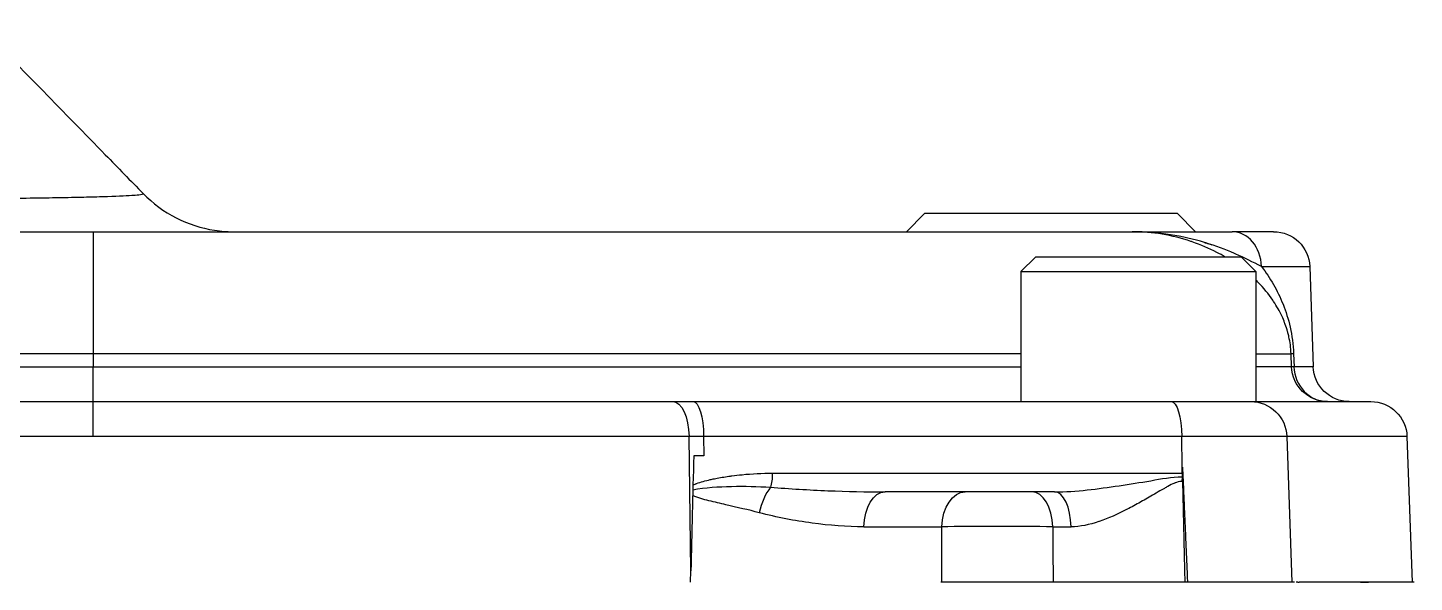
# Model space of a CAD drawing. Header units: millimetres. Extents: x 553637 to 584936, y 5008 to 53898.
# Drawn here: x 559977 to 560053.8, y 33353.5 to 33384.2 of the extents above; entities that cross this region are included whole.
import ezdxf

# ---------------------------------------------------------------- set-up
doc = ezdxf.new("R2010")
doc.units = ezdxf.units.MM
doc.header["$LTSCALE"] = 10
doc.header["$MEASUREMENT"] = 0
doc.layers.add('2', color=2, linetype='Continuous')

msp = doc.modelspace()

# ---------------------------------------------------------------- linework, layer by layer
at = {"layer": '2', "extrusion": (-1, 1.31047e-06, 1.33332e-29)}
for p, q in [((560026.657, 33373.886), (560025.657, 33372.886)), ((560040.657, 33373.886), (560026.657, 33373.886)), ((560040.657, 33373.886), (560041.657, 33372.886)), ((559953.904, 33372.886), (560038.156, 33372.886)), ((559980.657, 33372.886), (559980.657, 33366.13)), ((560045.976, 33372.886), (560043.68, 33372.886)), ((560032.793, 33371.486), (560031.993, 33370.686)), ((560044.193, 33371.486), (560032.793, 33371.486)), ((560044.193, 33371.486), (560044.993, 33370.686)), ((560045.306, 33370.955), (560047.974, 33370.955)), ((560047.974, 33370.955), (560048.168, 33365.416)), ((560031.993, 33370.686), (560044.993, 33370.686)), ((560031.993, 33370.686), (560031.993, 33363.486)), ((560044.993, 33370.686), (560044.993, 33363.486)), ((560031.993, 33366.13), (559960.498, 33366.13)), ((559980.657, 33366.13), (559980.657, 33365.416)), ((560044.993, 33366.13), (560046.943, 33366.13)), ((560046.968, 33365.416), (560046.943, 33366.13)), ((560047.082, 33366.13), (560047.106, 33365.416)), ((559946.649, 33365.416), (560031.993, 33365.416)), ((559980.657, 33363.486), (559980.657, 33365.416)), ((560046.968, 33365.416), (560044.993, 33365.416)), ((560048.168, 33365.416), (560047.106, 33365.416)), ((559946.649, 33363.486), (560012.723, 33363.486)), ((559980.641, 33363.486), (559980.641, 33361.555)), ((560013.851, 33363.486), (560051.36, 33363.486)), ((560013.63, 33361.555), (559948.225, 33361.555)), ((560013.729, 33354.118), (560013.63, 33361.555)), ((560053.359, 33361.555), (560014.436, 33361.555)), ((560014.436, 33361.555), (560014.45, 33360.486)), ((560040.914, 33359.849), (560040.896, 33361.555)), ((560046.712, 33361.555), (560046.993, 33353.486)), ((560053.359, 33361.555), (560053.641, 33353.486)), ((560018.233, 33359.52), (560040.917, 33359.52)), ((560040.935, 33359.849), (560040.914, 33359.849)), ((560040.917, 33359.52), (560040.914, 33359.849)), ((560033.855, 33358.486), (560024.475, 33358.486)), ((560033.993, 33358.486), (560033.993, 33358.486)), ((560023.301, 33356.555), (560027.621, 33356.555)), ((560033.753, 33356.555), (560034.767, 33356.555)), ((560013.713, 33353.486), (560013.729, 33354.118)), ((560047.323, 33353.486), (560047.29, 33353.486)), ((560047.323, 33353.486), (560047.386, 33353.486)), ((560050.788, 33353.486), (560051.223, 33353.486))]:
    msp.add_line(p, q, dxfattribs=at)
at = {"layer": '2', "extrusion": (3.3667e-22, 2.56909e-16, -1)}
for centre, start, end in [((-560045.976, 33370.886), 90.00008, 178.00008), ((-560050.167, 33365.486), 270.00008, 358.00008), ((-560044.713, 33361.486), 90.00008, 178.00008), ((-560051.36, 33361.486), 90.00008, 178.00008)]:
    msp.add_arc(centre, 2, start, end, dxfattribs=at)
at = {"layer": '2'}
for centre, major_axis, ratio, start_param, end_param in [((560043.68, 33370.886), (0, 2), 0.813637, 4.747325, 6.283185), ((560048.958, 33365.486), (0, 2), 0.926815, 1.605703, 3.141593), ((560015.892, 33361.486), (-4.985, 0.026), 0.012978, -1.274273, -1.099682), ((560015.602, 33384.214), (-3.254, -123.516), 0.00901, -1.377247, -1.324419), ((560015.911, 33360.485), (-4.997, 0), 0.00003, -1.274091, -1.153081), ((560018.53, 33357.264), (-0.493, -1.938), 0.502036, -2.304161, -1.4795), ((560041.49, 33358.993), (0, 2), 0.292372, 1.405719, 1.53589), ((560032.593, 33356.486), (0, 2), 0.580679, 4.747296, 6.283185), ((560033.855, 33356.486), (0, 2), 0.456476, 4.747296, 6.283185)]:
    msp.add_ellipse(centre, major_axis=major_axis, ratio=ratio, start_param=start_param, end_param=end_param, dxfattribs=at)
at = {"layer": '2', "extrusion": (3.3667e-22, 2.56909e-16, -1)}
for centre, major_axis, ratio, start_param, end_param in [((560048.934, 33366.2), (-1.999, -0.069), 0.008312, -0.384947, -0.090415), ((560048.958, 33365.486), (0, -2), 0.995906, 0, 1.53589), ((560048.958, 33365.486), (-1.999, -0.069), 0.008309, -0.384723, -0.090469), ((560012.723, 33361.486), (0, -2), 0.453656, 3.141593, 4.677482), ((560013.851, 33361.486), (0, -2), 0.292372, 3.141593, 4.677482), ((560040.312, 33361.486), (0, -2), 0.292372, 3.141593, 4.677482), ((560017.941, 33359.486), (0, -1), 0.292372, 4.677482, 5.546447), ((560040.625, 33359.486), (0, -1), 0.292372, 4.677482, 4.877466), ((560024.475, 33356.486), (0, -2), 0.587105, 1.605703, 3.141593), ((560028.913, 33356.486), (0, -2), 0.646553, 1.605703, 3.141593)]:
    msp.add_ellipse(centre, major_axis=major_axis, ratio=ratio, start_param=start_param, end_param=end_param, dxfattribs=at)
at = {"layer": '2'}
for points, knots in [([(559974.465, 33384.175), (559976.751, 33381.831), (559979.037, 33379.487), (559982.022, 33376.428), (559982.72, 33375.712), (559983.418, 33374.996)], [0, 0, 0, 0, 10, 10, 13.053782, 13.053782, 13.053782, 13.053782]), ([(559951.58, 33374.623), (559954.004, 33374.625), (559956.31, 33374.628), (559958.499, 33374.632), (559960.658, 33374.637), (559962.704, 33374.644), (559964.643, 33374.652), (559964.669, 33374.652), (559964.694, 33374.652), (559964.72, 33374.653), (559966.644, 33374.661), (559968.459, 33374.671), (559970.124, 33374.682), (559970.156, 33374.683), (559970.188, 33374.683), (559970.22, 33374.683), (559971.869, 33374.694), (559973.369, 33374.707), (559974.724, 33374.722), (559974.757, 33374.722), (559974.791, 33374.723), (559974.825, 33374.723), (559976.165, 33374.738), (559977.361, 33374.753), (559978.406, 33374.771), (559978.438, 33374.772), (559978.469, 33374.773), (559978.5, 33374.773), (559979.034, 33374.782), (559979.53, 33374.792), (559979.98, 33374.802), (559980.4, 33374.812), (559980.781, 33374.822), (559981.124, 33374.832), (559981.148, 33374.832), (559981.172, 33374.833), (559981.196, 33374.834), (559981.892, 33374.854), (559982.423, 33374.877), (559982.794, 33374.902), (559982.808, 33374.903), (559982.822, 33374.904), (559982.835, 33374.905), (559983.021, 33374.917), (559983.163, 33374.931), (559983.261, 33374.944), (559983.352, 33374.957), (559983.405, 33374.97), (559983.419, 33374.983), (559983.42, 33374.984), (559983.421, 33374.985), (559983.422, 33374.986), (559983.424, 33374.99), (559983.423, 33374.994), (559983.419, 33374.997)], [0, 0, 0, 0, 0.00841932, 0.00841932, 0.00841932, 0.01672541, 0.01672541, 0.01672541, 0.0168352, 0.0168352, 0.0168352, 0.02508812, 0.02508812, 0.02508812, 0.02524824, 0.02524824, 0.02524824, 0.03345083, 0.03345083, 0.03345083, 0.03365644, 0.03365644, 0.03365644, 0.04181353, 0.04181353, 0.04181353, 0.0420598, 0.0420598, 0.0420598, 0.04626113, 0.04626113, 0.04626113, 0.05017624, 0.05017624, 0.05017624, 0.05045367, 0.05045367, 0.05045367, 0.05853895, 0.05853895, 0.05853895, 0.05884048, 0.05884048, 0.05884048, 0.06302666, 0.06302666, 0.06302666, 0.06690166, 0.06690166, 0.06690166, 0.06721975, 0.06721975, 0.06721975, 0.06827533, 0.06827533, 0.06827533, 0.06827533]), ([(559983.419, 33374.997), (559983.948, 33374.456), (559984.573, 33373.995), (559985.909, 33373.313), (559986.634, 33373.079), (559987.55, 33372.939), (559987.733, 33372.918), (559988.053, 33372.894), (559988.191, 33372.888), (559988.354, 33372.886), (559988.38, 33372.886), (559988.411, 33372.886), (559988.416, 33372.886), (559988.423, 33372.886), (559988.425, 33372.886), (559988.428, 33372.886), (559988.429, 33372.886), (559988.429, 33372.886), (559988.429, 33372.886), (559988.43, 33372.886), (559988.43, 33372.886), (559988.43, 33372.886), (559988.43, 33372.886), (559988.43, 33372.886)], [0, 0, 0, 0, 2.270008, 2.270008, 4.499047, 4.499047, 5.049978, 5.049978, 5.463037, 5.463037, 5.540453, 5.540453, 5.554968, 5.554968, 5.561968, 5.561968, 5.563718, 5.563718, 5.564155, 5.564155, 5.564374, 5.564374, 5.564484, 5.564484, 5.564484, 5.564484]), ([(560043.302, 33371.486), (560043.15, 33371.575), (560042.993, 33371.661), (560042.831, 33371.744), (560042.408, 33371.962), (560041.952, 33372.158), (560041.47, 33372.324), (560041.446, 33372.332), (560041.421, 33372.34), (560041.397, 33372.349), (560040.894, 33372.518), (560040.366, 33372.653), (560039.802, 33372.747), (560039.279, 33372.834), (560038.725, 33372.885), (560038.156, 33372.886)], [0.00915365, 0.00915365, 0.00915365, 0.00915365, 0.009886779, 0.009886779, 0.009886779, 0.01180435, 0.01180435, 0.01180435, 0.011902043, 0.011902043, 0.011902043, 0.01389175, 0.01389175, 0.01389175, 0.015739134, 0.015739134, 0.015739134, 0.015739134]), ([(560038.156, 33372.886), (560038.684, 33372.886), (560039.176, 33372.886), (560039.645, 33372.886), (560040.114, 33372.886), (560040.561, 33372.886), (560040.998, 33372.886), (560041.217, 33372.886), (560041.434, 33372.886), (560041.652, 33372.886), (560041.869, 33372.886), (560042.086, 33372.886), (560042.306, 33372.886), (560042.745, 33372.886), (560043.192, 33372.886), (560043.68, 33372.886)], [0, 0, 0, 0, 0.00251107, 0.00251107, 0.00251107, 0.00502215, 0.00502215, 0.00502215, 0.00627768, 0.00627768, 0.00627768, 0.00753242, 0.00753242, 0.00753242, 0.01004429, 0.01004429, 0.01004429, 0.01004429]), ([(560045.306, 33370.955), (560044.839, 33371.201), (560044.37, 33371.436), (560043.878, 33371.652), (560043.853, 33371.663), (560043.829, 33371.674), (560043.804, 33371.684), (560043.308, 33371.9), (560042.788, 33372.095), (560042.23, 33372.266), (560042.204, 33372.274), (560042.177, 33372.282), (560042.151, 33372.289), (560041.563, 33372.466), (560040.933, 33372.614), (560040.265, 33372.719), (560039.598, 33372.824), (560038.894, 33372.886), (560038.156, 33372.886)], [0, 0, 0, 0, 0.00248165, 0.00248165, 0.00248165, 0.00260488, 0.00260488, 0.00260488, 0.00509351, 0.00509351, 0.00509351, 0.00520977, 0.00520977, 0.00520977, 0.00781465, 0.00781465, 0.00781465, 0.01041953, 0.01041953, 0.01041953, 0.01041953]), ([(560042.155, 33372.288), (560042.18, 33372.281), (560042.206, 33372.273), (560042.231, 33372.265), (560042.34, 33372.232), (560042.448, 33372.197), (560042.555, 33372.162)], [0.0046086377, 0.0046086377, 0.0046086377, 0.0046086377, 0.0047216908, 0.0047216908, 0.0047216908, 0.0052127549, 0.0052127549, 0.0052127549, 0.0052127549]), ([(560045.306, 33370.955), (560045.787, 33370.326), (560046.386, 33369.315), (560046.927, 33367.636), (560047.064, 33366.644), (560047.082, 33366.13)], [0, 0, 0, 0, 0.003022725, 0.004534087, 0.006045449, 0.006045449, 0.006045449, 0.006045449]), ([(560046.943, 33366.13), (560046.932, 33366.463), (560046.887, 33366.785), (560046.823, 33367.073), (560046.807, 33367.145), (560046.79, 33367.214), (560046.772, 33367.282), (560046.765, 33367.308), (560046.758, 33367.333), (560046.751, 33367.358), (560046.712, 33367.499), (560046.669, 33367.631), (560046.623, 33367.758), (560046.612, 33367.79), (560046.6, 33367.821), (560046.588, 33367.852), (560046.543, 33367.971), (560046.495, 33368.085), (560046.445, 33368.195), (560046.306, 33368.497), (560046.15, 33368.768), (560045.979, 33369.025), (560045.964, 33369.048), (560045.949, 33369.07), (560045.933, 33369.093), (560045.691, 33369.448), (560045.421, 33369.774), (560045.123, 33370.078), (560045.112, 33370.089), (560045.1, 33370.101), (560045.089, 33370.112), (560045.058, 33370.144), (560045.026, 33370.175), (560044.993, 33370.207)], [0, 0, 0, 0, 0.000983696, 0.000983696, 0.000983696, 0.00122962, 0.00122962, 0.00122962, 0.001321841, 0.001321841, 0.001321841, 0.001839297, 0.001839297, 0.001839297, 0.001967392, 0.001967392, 0.001967392, 0.00245924, 0.00245924, 0.00245924, 0.003813942, 0.003813942, 0.003813942, 0.003934783, 0.003934783, 0.003934783, 0.005831868, 0.005831868, 0.005831868, 0.005902175, 0.005902175, 0.005902175, 0.006102418, 0.006102418, 0.006102418, 0.006102418]), ([(560013.844, 33358.864), (560013.883, 33358.882), (560013.922, 33358.899), (560013.962, 33358.916), (560013.98, 33358.924), (560013.999, 33358.932), (560014.018, 33358.939), (560014.027, 33358.943), (560014.036, 33358.946), (560014.045, 33358.95), (560014.287, 33359.044), (560014.539, 33359.108), (560014.793, 33359.164), (560014.829, 33359.172), (560014.866, 33359.18), (560014.902, 33359.187), (560014.993, 33359.207), (560015.085, 33359.225), (560015.176, 33359.242), (560015.427, 33359.29), (560015.678, 33359.331), (560015.93, 33359.366), (560015.955, 33359.369), (560015.979, 33359.372), (560016.004, 33359.376), (560016.188, 33359.4), (560016.373, 33359.421), (560016.558, 33359.44), (560017.114, 33359.494), (560017.674, 33359.52), (560018.233, 33359.52)], [0.000011731, 0.000011731, 0.000011731, 0.000011731, 0.000146263, 0.000146263, 0.000146263, 0.000210253, 0.000210253, 0.000210253, 0.000240248, 0.000240248, 0.000240248, 0.001054151, 0.001054151, 0.001054151, 0.001170103, 0.001170103, 0.001170103, 0.001462629, 0.001462629, 0.001462629, 0.002262715, 0.002262715, 0.002262715, 0.002340206, 0.002340206, 0.002340206, 0.002925257, 0.002925257, 0.002925257, 0.004680411, 0.004680411, 0.004680411, 0.004680411]), ([(560013.838, 33358.61), (560014.542, 33358.74), (560015.984, 33358.816), (560017.418, 33358.797), (560018.137, 33358.745)], [0.000017496, 0.000017496, 0.000017496, 0.000017496, 0.002320684, 0.004641367, 0.004641367, 0.004641367, 0.004641367]), ([(560018.137, 33358.745), (560019.199, 33358.66), (560020.258, 33358.597), (560021.315, 33358.554), (560022.37, 33358.51), (560023.425, 33358.486), (560024.475, 33358.486)], [0, 0, 0, 0, 0.003437366, 0.003437366, 0.003437366, 0.006870565, 0.006870565, 0.006870565, 0.006870565]), ([(560033.855, 33358.486), (560034.459, 33358.486), (560035.06, 33358.533), (560035.656, 33358.596), (560036.252, 33358.66), (560036.844, 33358.741), (560037.431, 33358.829), (560038.019, 33358.916), (560038.601, 33359.008), (560039.181, 33359.108), (560039.761, 33359.209), (560040.336, 33359.321), (560040.913, 33359.321)], [0, 0, 0, 0, 0.001806024, 0.001806024, 0.001806024, 0.003612047, 0.003612047, 0.003612047, 0.005418071, 0.005418071, 0.005418071, 0.007224094, 0.007224094, 0.007224094, 0.007224094]), ([(560040.905, 33359.062), (560040.892, 33359.062), (560040.878, 33359.062), (560040.864, 33359.061), (560040.749, 33359.056), (560040.638, 33359.028), (560040.53, 33358.988), (560040.521, 33358.985), (560040.512, 33358.982), (560040.503, 33358.978), (560040.372, 33358.927), (560040.245, 33358.858), (560040.118, 33358.789), (560040.056, 33358.754), (560039.993, 33358.719), (560039.931, 33358.684), (560039.885, 33358.658), (560039.838, 33358.631), (560039.792, 33358.604), (560039.653, 33358.525), (560039.515, 33358.443), (560039.377, 33358.362), (560039.253, 33358.29), (560039.13, 33358.217), (560039.005, 33358.145), (560038.881, 33358.073), (560038.756, 33358.002), (560038.631, 33357.931), (560038.624, 33357.927), (560038.616, 33357.923), (560038.609, 33357.919), (560038.366, 33357.782), (560038.123, 33357.65), (560037.877, 33357.525), (560037.866, 33357.519), (560037.855, 33357.513), (560037.844, 33357.508), (560037.348, 33357.255), (560036.843, 33357.028), (560036.332, 33356.854), (560036.321, 33356.85), (560036.31, 33356.847), (560036.298, 33356.843), (560035.788, 33356.672), (560035.273, 33356.555), (560034.767, 33356.555)], [0, 0, 0, 0, 0.000043215, 0.000043215, 0.000043215, 0.000400214, 0.000400214, 0.000400214, 0.000429079, 0.000429079, 0.000429079, 0.000862063, 0.000862063, 0.000862063, 0.001077578, 0.001077578, 0.001077578, 0.001239215, 0.001239215, 0.001239215, 0.001724125, 0.001724125, 0.001724125, 0.002155156, 0.002155156, 0.002155156, 0.002586188, 0.002586188, 0.002586188, 0.002612342, 0.002612342, 0.002612342, 0.00344825, 0.00344825, 0.00344825, 0.003485988, 0.003485988, 0.003485988, 0.005172375, 0.005172375, 0.005172375, 0.005209892, 0.005209892, 0.005209892, 0.0068965, 0.0068965, 0.0068965, 0.0068965]), ([(560017.516, 33357.333), (560016.908, 33357.492), (560016.289, 33357.628), (560015.667, 33357.773), (560015.356, 33357.845), (560015.044, 33357.919), (560014.731, 33357.996), (560014.428, 33358.07), (560014.123, 33358.147), (560013.829, 33358.28)], [0, 0, 0, 0, 0.002180763, 0.002180763, 0.002180763, 0.003271145, 0.003271145, 0.003271145, 0.004330862, 0.004330862, 0.004330862, 0.004330862]), ([(560023.301, 33356.555), (560022.356, 33356.555), (560021.397, 33356.63), (560020.432, 33356.76), (560019.467, 33356.891), (560018.495, 33357.078), (560017.516, 33357.333)], [0, 0, 0, 0, 0.003503678, 0.003503678, 0.003503678, 0.007009602, 0.007009602, 0.007009602, 0.007009602]), ([(560033.572, 33353.486), (560033.127, 33353.486), (560032.635, 33353.486), (560031.597, 33353.486), (560031.058, 33353.486), (560029.981, 33353.486), (560029.449, 33353.486), (560028.444, 33353.486), (560027.976, 33353.486), (560027.562, 33353.486)], [0, 0, 0, 0, 0.1616982, 0.1616982, 0.3233973, 0.3233973, 0.4853884, 0.4853884, 0.6474168, 0.6474168, 0.6474168, 0.6474168]), ([(560038.497, 33353.486), (560037.624, 33353.486), (560036.755, 33353.486), (560035.086, 33353.486), (560034.294, 33353.486), (560033.572, 33353.486)], [0, 0, 0, 0, 0.2619326, 0.2619326, 0.5238656, 0.5238656, 0.5238656, 0.5238656]), ([(560047.134, 33353.486), (560046.962, 33353.486), (560046.614, 33353.486), (560045.597, 33353.486), (560044.935, 33353.486), (560043.367, 33353.486), (560042.472, 33353.486), (560040.543, 33353.486), (560039.524, 33353.486), (560038.497, 33353.486)], [0.000001, 0.000001, 0.000001, 0.000001, 0.307963, 0.307963, 0.616094, 0.616094, 0.92439, 0.92439, 1.232729, 1.232729, 1.232729, 1.232729]), ([(560047.29, 33353.486), (560047.287, 33353.486), (560047.28, 33353.486), (560047.259, 33353.486), (560047.245, 33353.486), (560047.227, 33353.486)], [0, 0, 0, 0, 0.02042925, 0.02042925, 0.04085839, 0.04085839, 0.04085839, 0.04085839]), ([(560053.762, 33353.486), (560053.762, 33353.486), (560052.934, 33353.486), (560050.296, 33353.486), (560048.995, 33353.486), (560047.408, 33353.486)], [3.842198, 3.842198, 3.842198, 3.842198, 5.747795, 5.747795, 6.917485, 6.917485, 6.917485, 6.917485])]:
    msp.add_open_spline(points, degree=3, knots=knots, dxfattribs=at)
for points, degree in [([(560038.156, 33372.886), (560038.319, 33372.886), (560038.481, 33372.883), (560038.641, 33372.877)], 3), ([(560012.723, 33363.486), (560013.083, 33363.486), (560013.459, 33363.486), (560013.851, 33363.486)], 3), ([(560040.935, 33359.849), (560041.072, 33356.709), (560041.211, 33353.486)], 2), ([(560041.081, 33353.486), (560041.009, 33356.623), (560040.935, 33359.849)], 2), ([(560027.611, 33353.486), (560027.615, 33354.509), (560027.618, 33355.532), (560027.621, 33356.555)], 3), ([(560033.753, 33356.555), (560032.848, 33356.567), (560030.631, 33356.581), (560028.469, 33356.567), (560027.621, 33356.555)], 3), ([(560033.753, 33356.555), (560033.76, 33355.532), (560033.767, 33354.509), (560033.774, 33353.486)], 3), ([(560047.408, 33353.486), (560047.408, 33353.486), (560047.401, 33353.486), (560047.386, 33353.486)], 3)]:
    msp.add_open_spline(points, degree=degree, dxfattribs=at)

doc.saveas('drawing.dxf')
